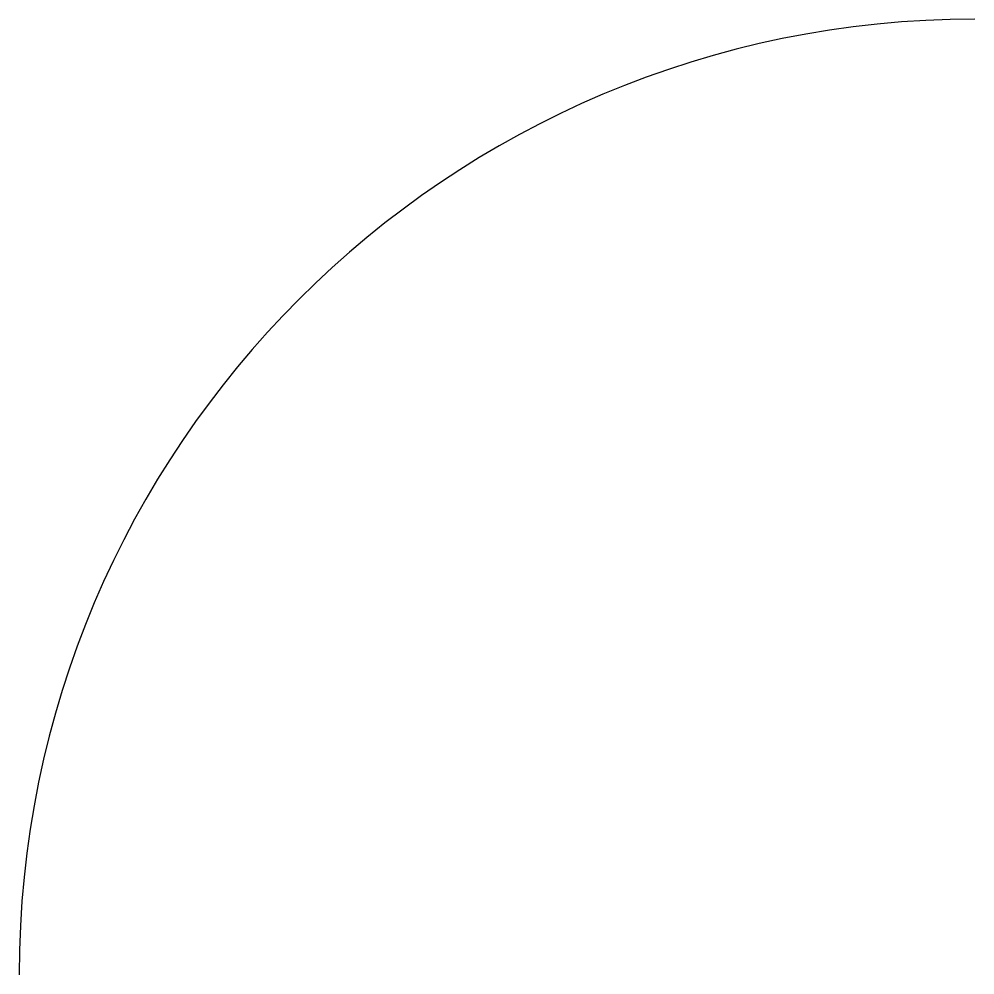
# Model space of a CAD drawing. Header units: millimetres. Extents: x -20.000000298 to -20, y 0.000001192 to 0.00000149.
import ezdxf

# ---------------------------------------------------------------- set-up
doc = ezdxf.new("R2010")
doc.units = ezdxf.units.MM
doc.layers.add('Arc', color=7, linetype='CONTINUOUS')

msp = doc.modelspace()

# ---------------------------------------------------------------- linework, layer by layer
at = {"layer": 'Arc'}
msp.add_arc((-20, 0.0000011921, 20), 0.000000298, 90, 180, dxfattribs=at)

doc.saveas('drawing.dxf')
